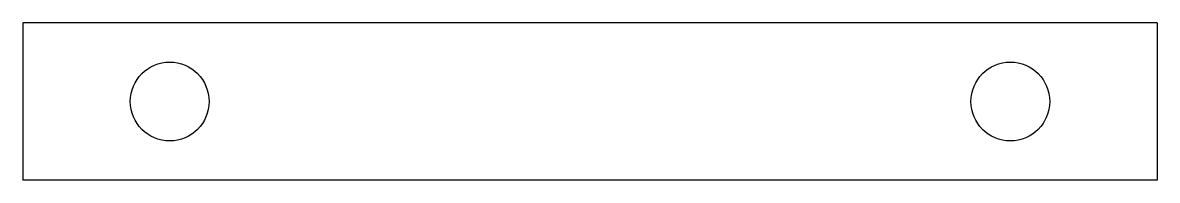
# Model space of a CAD drawing. Extents: x -22.9 to 22.9, y 82.7 to 89.
import ezdxf

# ---------------------------------------------------------------- set-up
doc = ezdxf.new("R2010")
doc.units = 0
doc.header["$MEASUREMENT"] = 0
doc.layers.add('VISIBLE', color=7, linetype='CONTINUOUS')

msp = doc.modelspace()

# ---------------------------------------------------------------- linework, layer by layer
at = {"layer": 'VISIBLE'}
for p, q in [((22.859, 89.021), (-22.861, 89.021)), ((-22.861, 89.021), (-22.861, 82.671)), ((22.859, 89.021), (22.859, 82.671)), ((22.859, 82.671), (-22.861, 82.671))]:
    msp.add_line(p, q, dxfattribs=at)
for centre in [(-16.937, 85.846), (16.937, 85.846)]:
    msp.add_circle(centre, 1.587, dxfattribs=at)

doc.saveas('drawing.dxf')
